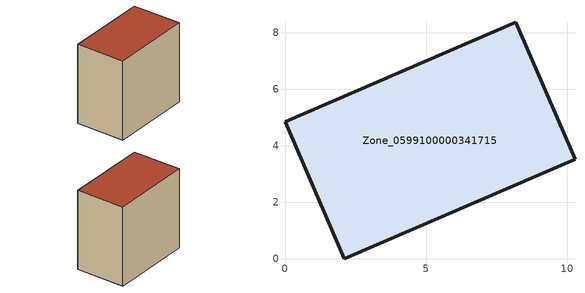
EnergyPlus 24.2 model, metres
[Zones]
Zone_0599100000341715
 floor ground (C_G): 0,4.85 8.18,8.38 10.28,3.53 2.09,0 z3.68
 wall outside (C_F): 10.28,3.53 8.18,8.38 0,4.85 2.09,0 10.28,3.53 z3.68:12.29
 roof outside (C_R): 8.18,8.38 0,4.85 2.09,0 10.28,3.53 z12.29
[BUILDING]
Pand.0599100000341715: North Axis=0; Terrain=City; Loads Convergence Tolerance Value=0.04; Temperature Convergence Tolerance Value=0.4; Solar Distribution=FullExterior; Maximum Number of Warmup Days=25; Minimum Number of Warmup Days=1
[Site:Location]
Rotterdam.The.Hague.AP_ZH_NLD Design_Conditions: Latitude=51.96; Longitude=4.45; Time Zone=1; Elevation=-4.5
[SITE:GROUNDTEMPERATURE:BUILDINGSURFACE]
18, 18, 18, 18, 18, 18, 18, 18, 18, 18, 18, 18
[MATERIAL] Thermal Absorptance=0.9; Solar Absorptance=0.7; Visible Absorptance=0.7
Name | Roughness | Thickness | Conductivity | Density | Specific Heat
G.TC.1992-2005 | MediumSmooth | 0.15 | 0.06 | 540 | 1210
F.TC.1992-2005 | Rough | 0.3 | 0.12 | 1920 | 840
R.TC.1992-2005 | MediumRough | 0.2 | 0.08 | 1500 | 1000
[CONSTRUCTION]
C_G: G.TC.1992-2005
C_F: F.TC.1992-2005
C_R: R.TC.1992-2005
[ZONE]
Zone_0599100000341715: Type=1; Multiplier=1; Ceiling Height=Autocalculate; Volume=Autocalculate; Floor Area=autocalculate; Part of Total Floor Area=Yes
[ZONEINFILTRATION:DESIGNFLOWRATE]
Infil_Zone_0599100000341715: Zone or ZoneList or Space or SpaceList=Zone_0599100000341715; Schedule=AlwaysOn; Design Flow Rate Calculation Method=Flow/Area; Flow Rate per Floor Area=0.0015; Constant Term Coefficient=1; Temperature Term Coefficient=0; Velocity Term Coefficient=0; Velocity Squared Term Coefficient=0
[HVACTEMPLATE:ZONE:IDEALLOADSAIRSYSTEM]
Zone_0599100000341715: Maximum Heating Supply Air Temperature=50; Minimum Cooling Supply Air Temperature=13; Maximum Heating Supply Air Humidity Ratio=0.0156; Minimum Cooling Supply Air Humidity Ratio=0.0077; Heating Limit=NoLimit; Cooling Limit=NoLimit; Dehumidification Control Type=ConstantSensibleHeatRatio; Cooling Sensible Heat Ratio=0.7; Dehumidification Setpoint=60; Humidification Control Type=None; Humidification Setpoint=30; Outdoor Air Method=None; Outdoor Air Flow Rate per Person=0.00944; Outdoor Air Flow Rate per Zone Floor Area=0; Outdoor Air Flow Rate per Zone=0; Demand Controlled Ventilation Type=None; Outdoor Air Economizer Type=NoEconomizer; Heat Recovery Type=None; Sensible Heat Recovery Effectiveness=0.7; Latent Heat Recovery Effectiveness=0.65
[ZONECONTROL:THERMOSTAT]
ThermostatControl_Zone_0599100000341715: Zone or ZoneList=Zone_0599100000341715; Control Type Schedule=DualSetpointControlType; Control 1=Thermostat_Zone_0599100000341715; Temperature Difference Between Cutout And Setpoint=0
[THERMOSTATSETPOINT:DUALSETPOINT]
Thermostat_Zone_0599100000341715: Heating Setpoint Temperature Schedule=HeatingSetpoint_Zone_0599100000341715; Cooling Setpoint Temperature Schedule=CoolingSetpoint_Zone_0599100000341715
[SCHEDULE:COMPACT]
HeatingSetpoint_Zone_0599100000341715: Through: 12/31, For: AllDays, Until: 24:00, 21
CoolingSetpoint_Zone_0599100000341715: Through: 12/31, For: AllDays, Until: 24:00, 24
DualSetpointControlType: Through: 12/31, For: AllDays, Until: 24:00, 4
AlwaysOn: Through: 12/31, For: AllDays, Until: 24:00, 1
